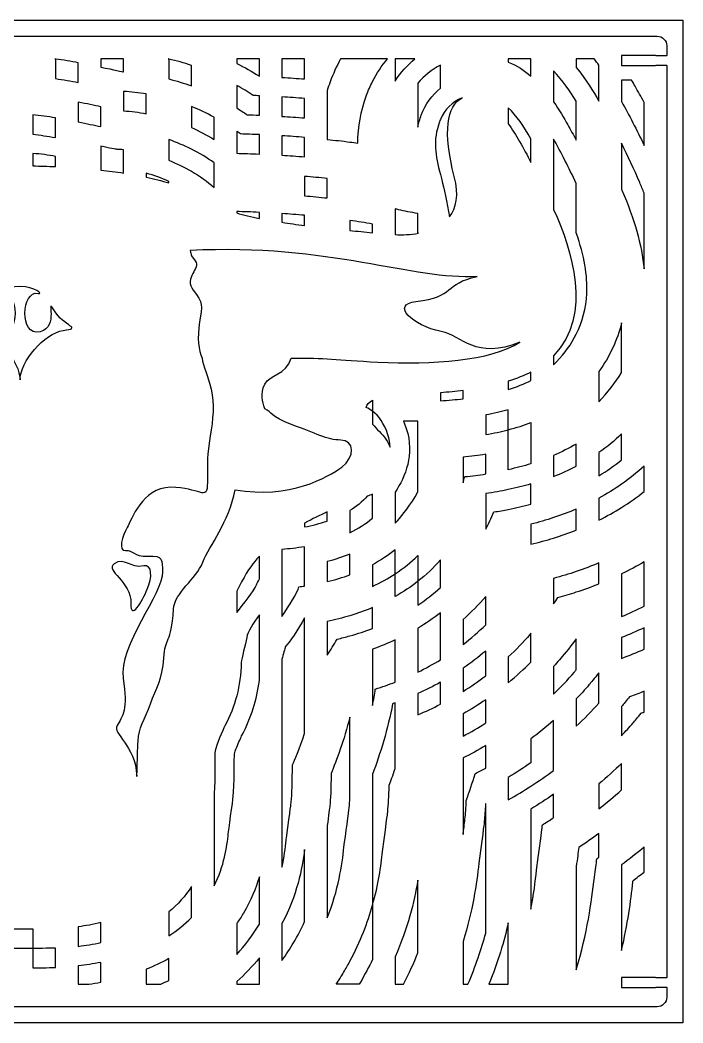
# Model space of a CAD drawing. Extents: x 110 to 520, y 70 to 380.
# Drawn here: x 315 to 520, y 70 to 380 of the extents above; entities that cross this region are included whole.
import ezdxf

# ---------------------------------------------------------------- set-up
doc = ezdxf.new("R2010")
doc.units = 0
doc.header["$MEASUREMENT"] = 0
doc.layers.add('DEFAULT', color=18, linetype='CONTINUOUS')

msp = doc.modelspace()

# ---------------------------------------------------------------- linework, layer by layer
at = {"layer": 'DEFAULT', "color": 18}
msp.add_lwpolyline([(520, 70), (110, 70), (110, 380), (520, 380)], close=True, dxfattribs=at)
at = {"layer": 'DEFAULT', "color": 1}
for points, knots in [([(511.5, 369), (511.73, 369), (512.28, 368.95), (513.25, 368.95), (514.22, 368.95), (515, 368.97), (515, 369), (515, 370), (515, 371), (515, 372), (515, 373.66), (513.66, 375), (512, 375), (380.66, 375), (249.33, 375), (118, 375), (116.34, 375), (115, 373.66), (115, 372), (115, 371), (115, 370), (115, 369), (115, 368.97), (115.78, 368.95), (116.75, 368.95), (117.72, 368.95), (118.27, 369), (118.5, 369), (122, 369), (125.5, 369), (129, 369), (129, 368), (129, 367), (129, 366), (125.5, 366), (122, 366), (118.5, 366), (118.27, 366), (117.72, 366.05), (116.75, 366.05), (115.78, 366.05), (115, 366.03), (115, 366), (115, 272), (115, 178), (115, 84), (115, 83.97), (115.78, 83.95), (116.75, 83.95), (117.72, 83.95), (118.27, 84), (118.5, 84), (122, 84), (125.5, 84), (129, 84), (129, 83), (129, 82), (129, 81), (125.5, 81), (122, 81), (118.5, 81), (118.27, 81), (117.72, 81.05), (116.75, 81.05), (115.78, 81.05), (115, 81.03), (115, 81), (115, 80), (115, 79), (115, 78), (115, 76.34), (116.34, 75), (118, 75), (249.33, 75), (380.66, 75), (512, 75), (513.66, 75), (515, 76.34), (515, 78), (515, 79), (515, 80), (515, 81), (515, 81.03), (514.22, 81.05), (513.25, 81.05), (512.28, 81.05), (511.73, 81), (511.5, 81), (508, 81), (504.5, 81), (501, 81), (501, 82), (501, 83), (501, 84), (504.5, 84), (508, 84), (511.5, 84), (511.73, 84), (512.28, 83.95), (513.25, 83.95), (514.22, 83.95), (515, 83.97), (515, 84), (515, 178), (515, 272), (515, 366), (515, 366.03), (514.22, 366.05), (513.25, 366.05), (512.28, 366.05), (511.73, 366), (511.5, 366), (508, 366), (504.5, 366), (501, 366), (501, 367), (501, 368), (501, 369), (504.5, 369), (508, 369), (511.5, 369)], [29.76, 29.76, 29.76, 29.76, 30.76, 30.76, 30.76, 31.76, 31.76, 31.76, 40.27, 40.27, 40.27, 41.27, 41.27, 41.27, 1158.12, 1158.12, 1158.12, 1159.12, 1159.12, 1159.12, 1167.63, 1167.63, 1167.63, 1168.63, 1168.63, 1168.63, 1169.63, 1169.63, 1169.63, 1199.39, 1199.39, 1199.39, 1207.89, 1207.89, 1207.89, 1237.65, 1237.65, 1237.65, 1238.65, 1238.65, 1238.65, 1239.65, 1239.65, 1239.65, 2039.02, 2039.02, 2039.02, 2040.02, 2040.02, 2040.02, 2041.02, 2041.02, 2041.02, 2070.78, 2070.78, 2070.78, 2079.28, 2079.28, 2079.28, 2109.04, 2109.04, 2109.04, 2110.04, 2110.04, 2110.04, 2111.04, 2111.04, 2111.04, 2119.55, 2119.55, 2119.55, 2120.55, 2120.55, 2120.55, 3237.4, 3237.4, 3237.4, 3238.4, 3238.4, 3238.4, 3246.91, 3246.91, 3246.91, 3247.91, 3247.91, 3247.91, 3248.91, 3248.91, 3248.91, 3278.67, 3278.67, 3278.67, 3287.17, 3287.17, 3287.17, 3316.93, 3316.93, 3316.93, 3317.93, 3317.93, 3317.93, 3318.93, 3318.93, 3318.93, 4118.3, 4118.3, 4118.3, 4119.3, 4119.3, 4119.3, 4120.3, 4120.3, 4120.3, 4150.06, 4150.06, 4150.06, 4158.56, 4158.56, 4158.56, 4188.32, 4188.32, 4188.32, 4188.32]), ([(326, 367.96), (326, 367.97), (326, 367.99), (326, 368), (325.91, 368), (325.83, 368), (325.74, 368), (325.83, 367.99), (325.91, 367.98), (326, 367.96), (328.35, 367.63), (330.73, 367.23), (333, 366.82), (333, 364.79), (333, 362.76), (333, 360.72), (330.73, 361.14), (328.34, 361.55), (326, 361.9), (326, 363.92), (326, 365.94), (326, 367.96)], [36.47, 36.47, 36.47, 36.47, 36.58, 36.58, 36.58, 37.33, 37.33, 37.33, 38.33, 38.33, 38.33, 39.33, 39.33, 39.33, 56.62, 56.62, 56.62, 57.62, 57.62, 57.62, 74.8, 74.8, 74.8, 74.8]), ([(340, 368), (342.34, 368), (344.67, 368), (347, 368), (347, 366.65), (347, 365.31), (347, 363.96), (346.99, 363.96), (346.99, 363.96), (346.98, 363.96), (346.8, 364), (344, 364.66), (340, 365.47), (340, 366.32), (340, 367.16), (340, 368)], [7.16, 7.16, 7.16, 7.16, 27.01, 27.01, 27.01, 38.46, 38.46, 38.46, 39.46, 39.46, 39.46, 40.46, 40.46, 40.46, 47.62, 47.62, 47.62, 47.62]), ([(361, 367.96), (361, 367.97), (361, 367.99), (361, 368), (360.95, 368), (360.89, 368), (360.84, 368), (360.89, 367.99), (360.95, 367.98), (361, 367.96), (363.37, 367.41), (365.7, 366.75), (368, 365.99), (368, 363.87), (368, 361.76), (368, 359.65), (365.71, 360.48), (363.37, 361.2), (361, 361.8), (361, 363.86), (361, 365.91), (361, 367.96)], [37.42, 37.42, 37.42, 37.42, 37.53, 37.53, 37.53, 37.99, 37.99, 37.99, 38.99, 38.99, 38.99, 39.99, 39.99, 39.99, 57.95, 57.95, 57.95, 58.95, 58.95, 58.95, 76.41, 76.41, 76.41, 76.41]), ([(382, 368), (384.34, 368), (386.67, 368), (389, 368), (389, 366.21), (389, 364.41), (389, 362.62), (386.75, 364.06), (384.41, 365.39), (382, 366.61), (382, 367.08), (382, 367.54), (382, 368)], [3.93, 3.93, 3.93, 3.93, 23.77, 23.77, 23.77, 39.03, 39.03, 39.03, 40.03, 40.03, 40.03, 43.96, 43.96, 43.96, 43.96]), ([(396, 368), (398.34, 368), (400.67, 368), (403, 368), (403, 365.93), (403, 363.86), (403, 361.79), (400.7, 361.96), (398.37, 362.12), (396, 362.25), (396, 364.17), (396, 366.08), (396, 368)], [16.29, 16.29, 16.29, 16.29, 36.14, 36.14, 36.14, 53.75, 53.75, 53.75, 54.75, 54.75, 54.75, 71.04, 71.04, 71.04, 71.04]), ([(410, 358.25), (410.27, 359.12), (410.57, 359.99), (410.89, 360.87), (411.8, 363.36), (412.89, 365.75), (414.13, 368), (418.96, 368), (423.8, 368), (428.63, 368), (426.85, 365.88), (425.29, 363.54), (424, 360.99), (423.31, 359.64), (422.7, 358.23), (422.17, 356.77), (420.37, 351.84), (419.48, 347.01), (419.45, 341.97), (418.63, 342.08), (417.82, 342.19), (417, 342.29), (414.66, 342.6), (412.32, 342.86), (410, 343.1), (410, 348.15), (410, 353.2), (410, 358.25)], [42.93, 42.93, 42.93, 42.93, 43.93, 43.93, 43.93, 44.93, 44.93, 44.93, 86.01, 86.01, 86.01, 87.01, 87.01, 87.01, 88.01, 88.01, 88.01, 89.01, 89.01, 89.01, 90.01, 90.01, 90.01, 91.01, 91.01, 91.01, 133.94, 133.94, 133.94, 133.94]), ([(431, 368), (433.04, 368), (435.08, 368), (437.12, 368), (434.78, 366.06), (432.71, 363.75), (431, 361.14), (431, 363.42), (431, 365.71), (431, 368)], [19.46, 19.46, 19.46, 19.46, 36.81, 36.81, 36.81, 37.81, 37.81, 37.81, 57.27, 57.27, 57.27, 57.27]), ([(438, 360.47), (439.98, 362.77), (442.35, 364.66), (445, 366.06), (445, 363.67), (445, 361.29), (445, 358.9), (442.38, 356.81), (440.31, 353.98), (439.08, 350.62), (438.61, 349.33), (438.26, 348.1), (438, 346.91), (438, 351.43), (438, 355.95), (438, 360.47)], [38.45, 38.45, 38.45, 38.45, 39.45, 39.45, 39.45, 59.74, 59.74, 59.74, 60.74, 60.74, 60.74, 61.74, 61.74, 61.74, 100.19, 100.19, 100.19, 100.19]), ([(466, 368), (468.34, 368), (470.67, 368), (473, 368), (473, 366.22), (473, 364.45), (473, 362.67), (470.95, 364.42), (468.63, 365.94), (466, 367.03), (466, 367.36), (466, 367.68), (466, 368)], [2.74, 2.74, 2.74, 2.74, 22.58, 22.58, 22.58, 37.68, 37.68, 37.68, 38.68, 38.68, 38.68, 41.42, 41.42, 41.42, 41.42]), ([(487, 368), (488.85, 368), (490.69, 368), (492.54, 368), (493.05, 367.34), (493.54, 366.69), (494, 366.04), (494, 362.34), (494, 358.64), (494, 354.94), (492.28, 357.91), (490.01, 361.65), (487, 365.35), (487, 366.24), (487, 367.12), (487, 368)], [7.5, 7.5, 7.5, 7.5, 23.19, 23.19, 23.19, 24.19, 24.19, 24.19, 55.66, 55.66, 55.66, 56.66, 56.66, 56.66, 64.16, 64.16, 64.16, 64.16]), ([(480, 364.28), (482.87, 361.24), (485.15, 357.94), (487, 354.95), (487, 350.93), (487, 346.91), (487, 342.88), (486.12, 344.53), (485.25, 346.1), (484.39, 347.58), (483.18, 349.7), (481.74, 352.19), (480, 354.71), (480, 357.9), (480, 361.09), (480, 364.28)], [27.13, 27.13, 27.13, 27.13, 28.13, 28.13, 28.13, 62.35, 62.35, 62.35, 63.35, 63.35, 63.35, 64.35, 64.35, 64.35, 91.48, 91.48, 91.48, 91.48]), ([(382, 359.82), (383.76, 358.83), (385.47, 357.78), (387.14, 356.67), (387.74, 356.64), (388.36, 356.62), (389, 356.59), (389, 354.59), (389, 352.59), (389, 350.59), (387.67, 350.64), (386.39, 350.69), (385.18, 350.73), (384.14, 351.46), (383.08, 352.17), (382, 352.84), (382, 355.17), (382, 357.49), (382, 359.82)], [19.76, 19.76, 19.76, 19.76, 20.76, 20.76, 20.76, 21.76, 21.76, 21.76, 38.78, 38.78, 38.78, 39.78, 39.78, 39.78, 40.78, 40.78, 40.78, 60.54, 60.54, 60.54, 60.54]), ([(504.09, 361.47), (504.48, 360.79), (504.85, 360.15), (505.19, 359.57), (506.11, 357.96), (507.06, 356.27), (508, 354.51), (508, 350.09), (508, 345.67), (508, 341.25), (505.72, 346.01), (503.32, 350.66), (501, 354.8), (501, 357.02), (501, 359.25), (501, 361.47), (502.03, 361.47), (503.06, 361.47), (504.09, 361.47)], [8.74, 8.74, 8.74, 8.74, 9.74, 9.74, 9.74, 10.74, 10.74, 10.74, 48.34, 48.34, 48.34, 49.34, 49.34, 49.34, 68.26, 68.26, 68.26, 77, 77, 77, 77]), ([(354, 351.06), (351.7, 351.49), (349.36, 351.78), (347, 351.94), (347, 353.94), (347, 355.95), (347, 357.95), (349.35, 357.81), (351.69, 357.54), (354, 357.15), (354, 355.12), (354, 353.09), (354, 351.06)], [17.26, 17.26, 17.26, 17.26, 18.26, 18.26, 18.26, 35.3, 35.3, 35.3, 36.3, 36.3, 36.3, 53.56, 53.56, 53.56, 53.56]), ([(340, 353.21), (340, 351.17), (340, 349.13), (340, 347.09), (338, 347.51), (335.58, 348), (333, 348.5), (333, 350.54), (333, 352.57), (333, 354.61), (335.57, 354.12), (337.98, 353.63), (340, 353.21)], [1, 1, 1, 1, 18.33, 18.33, 18.33, 19.33, 19.33, 19.33, 36.65, 36.65, 36.65, 37.65, 37.65, 37.65, 37.65]), ([(396, 356.24), (398.23, 356.11), (400.57, 355.96), (403, 355.77), (403, 353.76), (403, 351.76), (403, 349.75), (400.59, 349.94), (398.25, 350.1), (396, 350.23), (396, 352.24), (396, 354.24), (396, 356.24)], [17.03, 17.03, 17.03, 17.03, 18.03, 18.03, 18.03, 35.09, 35.09, 35.09, 36.09, 36.09, 36.09, 53.12, 53.12, 53.12, 53.12]), ([(451.71, 355.95), (446.94, 353.64), (445.71, 345.32), (449.29, 331.6), (450.78, 325.9), (449.91, 321.9), (447.76, 319.15), (447.01, 323.54), (446.03, 328.21), (445.42, 330.59), (445.28, 331.15), (445.14, 331.69), (445, 332.21), (443.44, 338.32), (442.59, 342.7), (444.72, 348.56), (444.81, 348.8), (444.9, 349.03), (445, 349.26), (446.33, 352.37), (448.75, 354.73), (451.71, 355.95)], [1, 1, 1, 1, 2, 2, 2, 3, 3, 3, 4, 4, 4, 5, 5, 5, 6, 6, 6, 7, 7, 7, 8, 8, 8, 8]), ([(319, 350.71), (321.13, 350.5), (323.53, 350.15), (326, 349.75), (326, 347.72), (326, 345.7), (326, 343.67), (323.52, 344.1), (321.11, 344.45), (319, 344.68), (319, 346.69), (319, 348.7), (319, 350.71)], [17.08, 17.08, 17.08, 17.08, 18.08, 18.08, 18.08, 35.31, 35.31, 35.31, 36.31, 36.31, 36.31, 53.39, 53.39, 53.39, 53.39]), ([(368, 346.75), (368, 348.92), (368, 351.08), (368, 353.25), (370.4, 352.29), (372.74, 351.21), (375, 349.99), (375, 347.68), (375, 345.38), (375, 343.07), (372.76, 344.45), (370.42, 345.68), (368, 346.75)], [1, 1, 1, 1, 19.42, 19.42, 19.42, 20.42, 20.42, 20.42, 40.02, 40.02, 40.02, 41.02, 41.02, 41.02, 41.02]), ([(466, 352.88), (468.54, 350.47), (470.75, 347.13), (473, 343.3), (473, 340.86), (473, 338.42), (473, 335.98), (470.65, 340.55), (468.31, 344.62), (466, 347.92), (466, 349.57), (466, 351.22), (466, 352.88)], [14.05, 14.05, 14.05, 14.05, 15.05, 15.05, 15.05, 35.8, 35.8, 35.8, 36.8, 36.8, 36.8, 50.85, 50.85, 50.85, 50.85]), ([(382, 345.62), (382.39, 345.35), (382.77, 345.07), (383.15, 344.79), (384.99, 344.74), (386.95, 344.67), (389, 344.58), (389, 342.58), (389, 340.58), (389, 338.58), (386.48, 338.68), (384.13, 338.76), (382, 338.81), (382, 341.08), (382, 343.35), (382, 345.62)], [19.3, 19.3, 19.3, 19.3, 20.3, 20.3, 20.3, 21.3, 21.3, 21.3, 38.33, 38.33, 38.33, 39.33, 39.33, 39.33, 58.63, 58.63, 58.63, 58.63]), ([(396, 344.23), (398.27, 344.09), (400.62, 343.93), (403, 343.74), (403, 341.73), (403, 339.72), (403, 337.71), (400.61, 337.91), (398.26, 338.07), (396, 338.21), (396, 340.22), (396, 342.22), (396, 344.23)], [17.05, 17.05, 17.05, 17.05, 18.05, 18.05, 18.05, 35.12, 35.12, 35.12, 36.12, 36.12, 36.12, 53.17, 53.17, 53.17, 53.17]), ([(375, 335.88), (375, 333.33), (375, 330.78), (375, 328.24), (372.86, 330.11), (370.51, 331.79), (368, 333.26), (365.78, 334.56), (363.44, 335.69), (361, 336.64), (361, 338.77), (361, 340.9), (361, 343.04), (363.41, 342.21), (365.75, 341.23), (368, 340.09), (370.45, 338.86), (372.8, 337.45), (375, 335.88)], [1, 1, 1, 1, 22.66, 22.66, 22.66, 23.66, 23.66, 23.66, 24.66, 24.66, 24.66, 42.8, 42.8, 42.8, 43.8, 43.8, 43.8, 44.8, 44.8, 44.8, 44.8]), ([(480, 276.23), (492.21, 289.01), (485.57, 309.08), (480, 321.45), (480, 328.7), (480, 335.94), (480, 343.18), (482.31, 339.07), (484.73, 334.34), (487, 329.52), (487, 324.41), (487, 319.3), (487, 314.19), (489.5, 307.14), (490.54, 301.08), (490.26, 295.44), (490.03, 290.99), (488.94, 286.8), (487, 282.91), (485.48, 279.86), (483.44, 276.99), (480.88, 274.33), (480.59, 274.04), (480.3, 273.75), (480, 273.47), (480, 274.39), (480, 275.31), (480, 276.23)], [7.82, 7.82, 7.82, 7.82, 8.82, 8.82, 8.82, 70.4, 70.4, 70.4, 71.4, 71.4, 71.4, 114.83, 114.83, 114.83, 115.83, 115.83, 115.83, 116.83, 116.83, 116.83, 117.83, 117.83, 117.83, 118.83, 118.83, 118.83, 126.65, 126.65, 126.65, 126.65]), ([(508, 303.07), (507.24, 310.57), (504.98, 318.49), (501.12, 327.42), (501.08, 327.51), (501.04, 327.6), (501, 327.7), (501, 332.44), (501, 337.18), (501, 341.92), (502.97, 337.95), (504.89, 333.83), (506.63, 329.8), (507.11, 328.69), (507.57, 327.59), (508, 326.5), (508, 318.69), (508, 310.88), (508, 303.07)], [66.42, 66.42, 66.42, 66.42, 67.42, 67.42, 67.42, 68.42, 68.42, 68.42, 108.73, 108.73, 108.73, 109.73, 109.73, 109.73, 110.73, 110.73, 110.73, 177.15, 177.15, 177.15, 177.15]), ([(319, 338.77), (321.36, 338.59), (323.71, 338.25), (326, 337.85), (326, 336.79), (326, 335.74), (326, 334.69), (323.58, 334.8), (321.23, 334.87), (319, 334.91), (319, 336.19), (319, 337.48), (319, 338.77)], [10.96, 10.96, 10.96, 10.96, 11.96, 11.96, 11.96, 20.92, 20.92, 20.92, 21.92, 21.92, 21.92, 32.88, 32.88, 32.88, 32.88]), ([(340, 340.99), (342.69, 340.44), (344.59, 340.05), (345.03, 340.03), (345.69, 340), (346.35, 339.96), (347, 339.9), (347, 337.5), (347, 335.11), (347, 332.71), (344.7, 333.06), (342.35, 333.36), (340, 333.62), (340, 336.08), (340, 338.53), (340, 340.99)], [20.88, 20.88, 20.88, 20.88, 21.88, 21.88, 21.88, 22.88, 22.88, 22.88, 43.27, 43.27, 43.27, 44.27, 44.27, 44.27, 65.15, 65.15, 65.15, 65.15]), ([(361, 330.14), (361, 329.98), (361, 329.81), (361, 329.65), (358.8, 330.32), (356.45, 330.92), (354, 331.44), (354, 331.83), (354, 332.23), (354, 332.63), (356.47, 331.98), (358.81, 331.13), (361, 330.14)], [1, 1, 1, 1, 2.37, 2.37, 2.37, 3.37, 3.37, 3.37, 6.74, 6.74, 6.74, 7.74, 7.74, 7.74, 7.74]), ([(410, 331.03), (410, 329.02), (410, 327.01), (410, 325), (407.64, 325.26), (405.3, 325.48), (403, 325.67), (403, 327.68), (403, 329.68), (403, 331.69), (405.3, 331.5), (407.64, 331.28), (410, 331.03)], [1, 1, 1, 1, 18.08, 18.08, 18.08, 19.08, 19.08, 19.08, 36.13, 36.13, 36.13, 37.13, 37.13, 37.13, 37.13]), ([(382, 320.81), (384.09, 320.75), (386.45, 320.67), (389, 320.56), (389, 319.94), (389, 319.32), (389, 318.71), (386.48, 319.21), (384.14, 319.76), (382, 320.38), (382, 320.52), (382, 320.66), (382, 320.81)], [1.22, 1.22, 1.22, 1.22, 2.22, 2.22, 2.22, 7.46, 7.46, 7.46, 8.46, 8.46, 8.46, 9.68, 9.68, 9.68, 9.68]), ([(396, 320.17), (398.26, 320.03), (400.61, 319.85), (403, 319.65), (403, 318.6), (403, 317.55), (403, 316.49), (400.57, 316.81), (398.23, 317.13), (396, 317.48), (396, 318.37), (396, 319.27), (396, 320.17)], [7.65, 7.65, 7.65, 7.65, 8.65, 8.65, 8.65, 17.59, 17.59, 17.59, 18.59, 18.59, 18.59, 26.24, 26.24, 26.24, 26.24]), ([(431, 321.62), (431.36, 321.54), (431.71, 321.46), (432.06, 321.37), (433.85, 320.95), (435.9, 320.56), (438, 320.22), (438, 318.2), (438, 316.18), (438, 314.15), (438.08, 314.14), (438.15, 314.13), (438.23, 314.12), (435.78, 313.67), (433.27, 313.56), (431, 313.67), (431, 316.32), (431, 318.97), (431, 321.62)], [22.54, 22.54, 22.54, 22.54, 23.54, 23.54, 23.54, 24.54, 24.54, 24.54, 41.75, 41.75, 41.75, 42.75, 42.75, 42.75, 43.75, 43.75, 43.75, 66.29, 66.29, 66.29, 66.29]), ([(424, 316.94), (424, 316.05), (424, 315.16), (424, 314.28), (421.62, 314.5), (419.28, 314.72), (417, 314.95), (417, 315.99), (417, 317.03), (417, 318.08), (419.37, 317.74), (421.71, 317.36), (424, 316.94)], [1, 1, 1, 1, 8.55, 8.55, 8.55, 9.55, 9.55, 9.55, 18.42, 18.42, 18.42, 19.42, 19.42, 19.42, 19.42]), ([(381.56, 234.82), (379.51, 224.63), (373.65, 217.74), (371.53, 212.39), (369.41, 207.03), (362.77, 203.09), (362.45, 197.86), (361.79, 186.94), (359.82, 189.35), (359.45, 182.76), (359.08, 176.16), (357.09, 173.54), (355.34, 168.69), (353.6, 163.83), (351.61, 161.09), (351.48, 157.23), (351.38, 154.09), (351.28, 152.34), (351.11, 146.19), (350.72, 156.2), (343.39, 159.23), (345.01, 161.96), (346.63, 164.7), (348.49, 166.95), (346.88, 176.53), (345.26, 186.12), (359.31, 203.12), (359.08, 209.4), (358.95, 212.92), (359.32, 214.67), (354.59, 214.29), (349.86, 213.92), (350.12, 216.41), (347.62, 216.03), (345.13, 215.66), (346.75, 220.77), (348.12, 223.13), (349.49, 225.5), (352.63, 235.39), (361.56, 235.57), (370.49, 235.75), (372.96, 230.8), (372.94, 237.05), (372.92, 243.79), (372.77, 245.2), (373.8, 251.36), (374.68, 256.59), (375.16, 261.3), (374.1, 265.93), (373.18, 269.98), (371.47, 273.15), (371.32, 275.48), (370.24, 277.99), (369.7, 281.54), (370.53, 286.68), (371.36, 291.83), (371.67, 292.58), (368.57, 296.48), (365.47, 300.38), (371.03, 303.29), (369.2, 305.53), (367.38, 307.76), (368.21, 307.33), (367.56, 308.76), (410.77, 310.99), (436.73, 299.43), (456.4, 300.75), (446.11, 298.58), (449.6, 294.35), (437.44, 292.99), (429.47, 292.1), (436.38, 285.5), (445.25, 283.71), (451.6, 282.43), (455.99, 274.8), (469.56, 280.46), (460.61, 274.6), (442.35, 273.43), (425.67, 274.27), (412.49, 274.94), (409.57, 275.64), (398.86, 275.45), (397.18, 270.16), (392.18, 270.53), (390.68, 267.42), (389.19, 264.31), (390.05, 262.26), (390.68, 259.82), (392.97, 258.91), (392.21, 257.39), (399.2, 254.88), (406.2, 252.37), (410.01, 250.17), (414.19, 250.17), (418.37, 250.17), (418.75, 244.92), (414.49, 241.8), (410.23, 238.68), (398.22, 231.78), (381.56, 234.82)], [1, 1, 1, 1, 2, 2, 2, 3, 3, 3, 4, 4, 4, 5, 5, 5, 6, 6, 6, 7, 7, 7, 8, 8, 8, 9, 9, 9, 10, 10, 10, 11, 11, 11, 12, 12, 12, 13, 13, 13, 14, 14, 14, 15, 15, 15, 16, 16, 16, 17, 17, 17, 18, 18, 18, 19, 19, 19, 20, 20, 20, 21, 21, 21, 22, 22, 22, 23, 23, 23, 24, 24, 24, 25, 25, 25, 26.014142, 26.014142, 26.014142, 27.014142, 27.014142, 27.014142, 28.014142, 28.014142, 28.014142, 29.014142, 29.014142, 29.014142, 30.014142, 30.014142, 30.014142, 31.014142, 31.014142, 31.014142, 32.014142, 32.014142, 32.014142, 33.014142, 33.014142, 33.014142, 34.014142, 34.014142, 34.014142, 34.014142]), ([(328.31, 284.04), (322.56, 283.17), (315, 274.45), (315, 268.74), (315, 274.45), (307.44, 283.17), (301.69, 284.04), (295.51, 284.96), (301.26, 284.95), (304.59, 290.43), (307.18, 294.69), (302.83, 285.14), (308.79, 283.67), (315.35, 282.05), (314.52, 296.65), (309.42, 295.49), (307.63, 295.08), (310.38, 297.61), (315, 297.61), (319.62, 297.61), (322.37, 295.08), (320.58, 295.49), (315.48, 296.65), (314.65, 282.05), (321.21, 283.67), (327.17, 285.14), (322.82, 294.69), (325.41, 290.43), (328.74, 284.95), (334.49, 284.96), (328.31, 284.04)], [1, 1, 1, 1, 2, 2, 2, 3, 3, 3, 4, 4, 4, 5, 5, 5, 6, 6, 6, 7, 7, 7, 8, 8, 8, 9, 9, 9, 10, 10, 10, 11, 11, 11, 11]), ([(494, 262.02), (494, 265.13), (494, 268.25), (494, 271.37), (497.34, 275.99), (499.68, 280.99), (501, 286.36), (501, 281.25), (501, 276.15), (501, 271.04), (499.05, 267.87), (496.72, 264.86), (494, 262.02)], [1, 1, 1, 1, 27.51, 27.51, 27.51, 28.51, 28.51, 28.51, 71.96, 71.96, 71.96, 72.96, 72.96, 72.96, 72.96]), ([(466, 265.79), (466, 266.64), (466, 267.5), (466, 268.36), (468.6, 269.17), (470.93, 270.11), (473, 271.18), (473, 270.32), (473, 269.47), (473, 268.62), (470.9, 267.54), (468.57, 266.6), (466, 265.79)], [1, 1, 1, 1, 8.29, 8.29, 8.29, 9.29, 9.29, 9.29, 16.55, 16.55, 16.55, 17.55, 17.55, 17.55, 17.55]), ([(445, 264.8), (447.44, 264.96), (449.78, 265.18), (452, 265.45), (452, 264.61), (452, 263.77), (452, 262.93), (449.78, 262.67), (447.44, 262.46), (445, 262.32), (445, 263.14), (445, 263.97), (445, 264.8)], [7.03, 7.03, 7.03, 7.03, 8.03, 8.03, 8.03, 15.18, 15.18, 15.18, 16.18, 16.18, 16.18, 23.21, 23.21, 23.21, 23.21]), ([(424, 262.47), (422.94, 261.89), (422.24, 261.15), (422, 260.25), (422.71, 259.92), (423.37, 259.53), (424, 259.07), (425.96, 257.63), (427.56, 255.45), (428.74, 251.83), (429.17, 250.51), (429.39, 249.23), (429.43, 247.98), (428.75, 249.69), (427.67, 251.32), (426.16, 252.77), (425.31, 253.58), (424.59, 254.35), (424, 255.07), (424, 256.4), (424, 257.74), (424, 259.07), (424, 260.2), (424, 261.34), (424, 262.47)], [20.99, 20.99, 20.99, 20.99, 21.99, 21.99, 21.99, 22.99, 22.99, 22.99, 23.99, 23.99, 23.99, 24.99, 24.99, 24.99, 25.99, 25.99, 25.99, 26.99, 26.99, 26.99, 38.33, 38.33, 38.33, 47.98, 47.98, 47.98, 47.98]), ([(459, 251.86), (459, 253.88), (459, 255.91), (459, 257.94), (461.47, 258.39), (463.81, 258.93), (466, 259.55), (466, 257.49), (466, 255.43), (466, 253.36), (466, 249.25), (466, 245.13), (466, 241.01), (468.43, 241.56), (470.77, 242.17), (473, 242.87), (473, 247.1), (473, 251.33), (473, 255.56), (470.81, 254.73), (468.48, 254), (466, 253.36), (463.78, 252.78), (461.45, 252.28), (459, 251.86)], [37.97, 37.97, 37.97, 37.97, 55.21, 55.21, 55.21, 56.21, 56.21, 56.21, 73.76, 73.76, 73.76, 108.76, 108.76, 108.76, 109.76, 109.76, 109.76, 145.73, 145.73, 145.73, 146.73, 146.73, 146.73, 147.73, 147.73, 147.73, 147.73]), ([(434.44, 253.7), (434.17, 254.54), (433.87, 255.33), (433.55, 256.07), (434.28, 256.05), (434.79, 256.03), (435.09, 256.03), (436.07, 256.03), (437.05, 256.04), (438, 256.06), (438, 248.75), (438, 241.45), (438, 234.15), (435.86, 230.09), (433.24, 227.04), (431.7, 225.24), (431.47, 224.97), (431.24, 224.71), (431, 224.45), (431, 227.67), (431, 230.89), (431, 234.11), (434.15, 238.83), (437.08, 245.66), (434.44, 253.7)], [1, 1, 1, 1, 2, 2, 2, 3, 3, 3, 4, 4, 4, 66.1, 66.1, 66.1, 67.1, 67.1, 67.1, 68.1, 68.1, 68.1, 95.48, 95.48, 95.48, 96.48, 96.48, 96.48, 96.48]), ([(501, 252.05), (501, 249.38), (501, 246.71), (501, 244.04), (498.8, 242.27), (496.47, 240.63), (494, 239.13), (494, 241.52), (494, 243.91), (494, 246.3), (496.51, 248.05), (498.85, 249.96), (501, 252.05)], [1, 1, 1, 1, 23.68, 23.68, 23.68, 24.68, 24.68, 24.68, 45.01, 45.01, 45.01, 46.01, 46.01, 46.01, 46.01]), ([(480, 245.43), (482.48, 246.49), (484.81, 247.66), (487, 248.95), (487, 246.66), (487, 244.38), (487, 242.09), (484.78, 240.94), (482.45, 239.9), (480, 238.95), (480, 241.11), (480, 243.27), (480, 245.43)], [18.38, 18.38, 18.38, 18.38, 19.38, 19.38, 19.38, 38.81, 38.81, 38.81, 39.81, 39.81, 39.81, 58.19, 58.19, 58.19, 58.19]), ([(459, 245.77), (459, 243.75), (459, 241.72), (459, 239.69), (456.9, 239.37), (454.74, 239.09), (452.5, 238.86), (452.35, 238.21), (452.18, 237.56), (452, 236.93), (452, 239.57), (452, 242.21), (452, 244.84), (454.42, 245.1), (456.75, 245.4), (459, 245.77)], [1, 1, 1, 1, 18.23, 18.23, 18.23, 19.23, 19.23, 19.23, 20.23, 20.23, 20.23, 42.65, 42.65, 42.65, 43.65, 43.65, 43.65, 43.65]), ([(508, 234.27), (505.78, 232.5), (503.45, 230.85), (501, 229.32), (498.77, 227.92), (496.43, 226.62), (494, 225.42), (494, 227.68), (494, 229.94), (494, 232.2), (496.45, 233.52), (498.78, 234.97), (501, 236.53), (503.47, 238.26), (505.8, 240.13), (508, 242.15), (508, 239.52), (508, 236.89), (508, 234.27)], [22.34, 22.34, 22.34, 22.34, 23.34, 23.34, 23.34, 24.34, 24.34, 24.34, 43.55, 43.55, 43.55, 44.55, 44.55, 44.55, 45.55, 45.55, 45.55, 67.89, 67.89, 67.89, 67.89]), ([(459, 233.63), (461.41, 233.98), (463.75, 234.4), (466, 234.87), (468.42, 235.38), (470.75, 235.96), (473, 236.6), (473, 234.53), (473, 232.45), (473, 230.37), (470.74, 229.76), (468.41, 229.22), (466, 228.75), (464.55, 228.46), (463.06, 228.19), (461.55, 227.95), (460.76, 226.04), (459.9, 224.25), (459, 222.59), (459, 226.27), (459, 229.95), (459, 233.63)], [31.3, 31.3, 31.3, 31.3, 32.3, 32.3, 32.3, 33.3, 33.3, 33.3, 50.97, 50.97, 50.97, 51.97, 51.97, 51.97, 52.97, 52.97, 52.97, 53.97, 53.97, 53.97, 85.27, 85.27, 85.27, 85.27]), ([(417, 221.52), (417, 223.8), (417, 226.08), (417, 228.37), (419.01, 229.59), (420.84, 231.07), (422.39, 232.82), (422.95, 232.98), (423.49, 233.18), (424, 233.42), (424, 230.95), (424, 228.49), (424, 226.03), (421.87, 224.23), (419.5, 222.74), (417, 221.52)], [1, 1, 1, 1, 20.41, 20.41, 20.41, 21.41, 21.41, 21.41, 22.41, 22.41, 22.41, 43.34, 43.34, 43.34, 44.34, 44.34, 44.34, 44.34]), ([(403, 224.46), (405.39, 225.78), (407.76, 226.98), (410, 228.02), (410, 227.06), (410, 226.1), (410, 225.14), (407.68, 224.35), (405.31, 223.76), (403, 223.33), (403, 223.7), (403, 224.08), (403, 224.46)], [3.21, 3.21, 3.21, 3.21, 4.21, 4.21, 4.21, 12.36, 12.36, 12.36, 13.36, 13.36, 13.36, 16.57, 16.57, 16.57, 16.57]), ([(487, 228.82), (487, 226.66), (487, 224.49), (487, 222.33), (484.74, 221.45), (482.41, 220.63), (480, 219.89), (477.74, 219.2), (475.4, 218.56), (473, 217.99), (473, 220.05), (473, 222.11), (473, 224.17), (475.41, 224.78), (477.74, 225.45), (480, 226.2), (482.42, 226.99), (484.75, 227.86), (487, 228.82)], [1, 1, 1, 1, 19.41, 19.41, 19.41, 20.41, 20.41, 20.41, 21.41, 21.41, 21.41, 38.93, 38.93, 38.93, 39.93, 39.93, 39.93, 40.93, 40.93, 40.93, 40.93]), ([(403, 205.06), (402.42, 204.97), (401.84, 204.89), (401.25, 204.82), (400.69, 202.83), (398.3, 199.12), (396, 195.67), (396, 202.57), (396, 209.46), (396, 216.36), (398.2, 216.52), (400.57, 216.79), (403, 217.21), (403, 213.16), (403, 209.11), (403, 205.06)], [34.45, 34.45, 34.45, 34.45, 35.45, 35.45, 35.45, 36.45, 36.45, 36.45, 95.08, 95.08, 95.08, 96.08, 96.08, 96.08, 130.53, 130.53, 130.53, 130.53]), ([(344.13, 211.93), (347.2, 214.19), (349.05, 210.34), (353.26, 211.26), (355.92, 211.84), (355.92, 207.78), (354.34, 204.04), (352.77, 200.33), (349.13, 194.07), (349.28, 199.64), (349.46, 206.66), (341.06, 209.68), (344.13, 211.93)], [1, 1, 1, 1, 2, 2, 2, 3, 3, 3, 4, 4, 4, 5, 5, 5, 5]), ([(389, 207.26), (388.57, 206.41), (388.24, 205.74), (388.12, 205.44), (387.27, 203.27), (384.12, 199.58), (382, 196.84), (382, 199.03), (382, 201.23), (382, 203.42), (384.07, 207.61), (386, 210.82), (387.57, 212.67), (388.02, 213.21), (388.5, 213.73), (389, 214.25), (389, 211.92), (389, 209.59), (389, 207.26)], [19.81, 19.81, 19.81, 19.81, 20.81, 20.81, 20.81, 21.81, 21.81, 21.81, 40.45, 40.45, 40.45, 41.45, 41.45, 41.45, 42.45, 42.45, 42.45, 62.26, 62.26, 62.26, 62.26]), ([(410, 206.41), (410, 208.47), (410, 210.53), (410, 212.59), (412.36, 213.21), (414.71, 213.98), (417, 214.94), (417, 212.8), (417, 210.66), (417, 208.52), (414.78, 207.7), (412.44, 207), (410, 206.41)], [1, 1, 1, 1, 18.52, 18.52, 18.52, 19.52, 19.52, 19.52, 37.72, 37.72, 37.72, 38.72, 38.72, 38.72, 38.72]), ([(445, 204.57), (442.84, 202.6), (440.5, 200.78), (438, 199.11), (438, 201.58), (438, 204.04), (438, 206.51), (438, 209.16), (438, 211.8), (438, 214.45), (435.89, 212.4), (433.55, 210.53), (431, 208.85), (428.82, 207.41), (426.48, 206.11), (424, 204.95), (424, 207.18), (424, 209.41), (424, 211.65), (426.54, 213.01), (428.88, 214.55), (431, 216.26), (431, 213.79), (431, 211.32), (431, 208.85), (431, 206.51), (431, 204.17), (431, 201.82), (433.49, 203.24), (435.83, 204.8), (438, 206.51), (440.57, 208.51), (442.91, 210.72), (445, 213.11), (445, 210.26), (445, 207.42), (445, 204.57)], [24.21, 24.21, 24.21, 24.21, 25.21, 25.21, 25.21, 46.18, 46.18, 46.18, 68.69, 68.69, 68.69, 69.69, 69.69, 69.69, 70.69, 70.69, 70.69, 89.68, 89.68, 89.68, 90.68, 90.68, 90.68, 111.68, 111.68, 111.68, 131.6, 131.6, 131.6, 132.6, 132.6, 132.6, 133.6, 133.6, 133.6, 157.81, 157.81, 157.81, 157.81]), ([(487, 203.22), (485.16, 202.63), (483.28, 202.06), (481.35, 201.54), (480.9, 200.85), (480.45, 200.17), (480, 199.53), (480, 202.15), (480, 204.77), (480, 207.39), (482.4, 208.05), (484.73, 208.76), (487, 209.54), (489.41, 210.36), (491.74, 211.25), (494, 212.21), (494, 210.05), (494, 207.89), (494, 205.73), (491.73, 204.83), (489.4, 203.99), (487, 203.22)], [1, 1, 1, 1, 2, 2, 2, 3, 3, 3, 25.3, 25.3, 25.3, 26.3, 26.3, 26.3, 27.3, 27.3, 27.3, 45.68, 45.68, 45.68, 46.68, 46.68, 46.68, 46.68]), ([(508, 198.84), (505.73, 197.7), (503.4, 196.62), (501, 195.61), (501, 200), (501, 204.39), (501, 208.78), (503.41, 209.93), (505.74, 211.17), (508, 212.49), (508, 207.94), (508, 203.39), (508, 198.84)], [38.7, 38.7, 38.7, 38.7, 39.7, 39.7, 39.7, 77.04, 77.04, 77.04, 78.04, 78.04, 78.04, 116.74, 116.74, 116.74, 116.74]), ([(459, 193.04), (456.81, 190.91), (454.47, 188.9), (452, 187.02), (452, 189.59), (452, 192.17), (452, 194.74), (454.52, 196.93), (456.86, 199.28), (459, 201.78), (459, 198.86), (459, 195.95), (459, 193.04)], [24.78, 24.78, 24.78, 24.78, 25.78, 25.78, 25.78, 47.68, 47.68, 47.68, 48.68, 48.68, 48.68, 73.46, 73.46, 73.46, 73.46]), ([(389, 175.84), (388.25, 169.85), (386.49, 164.31), (383.68, 159.04), (383.33, 158.39), (382.59, 156.68), (382, 155.21), (381.68, 154.39), (381.41, 153.63), (381.28, 153.19), (381.26, 152.59), (381.23, 142.95), (380.94, 140.07), (380.81, 138.77), (379.43, 128.87), (379.39, 128.5), (379.01, 124.45), (378.13, 118.57), (375, 112.36), (375, 121.9), (375, 131.43), (375, 140.97), (375.4, 145.36), (375.15, 153.04), (375.34, 154.11), (375.64, 155.79), (377.71, 160.6), (378.38, 161.87), (379.97, 164.83), (381.17, 167.9), (382, 171.13), (382.85, 174.39), (383.31, 177.79), (383.41, 181.39), (383.45, 182.63), (384.76, 186.97), (385.11, 189.11), (385.4, 190.9), (387.14, 193.56), (389, 196.17), (389, 189.39), (389, 182.62), (389, 175.84)], [57.61, 57.61, 57.61, 57.61, 58.61, 58.61, 58.61, 59.61, 59.61, 59.61, 60.61, 60.61, 60.61, 61.61, 61.61, 61.61, 62.61, 62.61, 62.61, 63.61, 63.61, 63.61, 144.71, 144.71, 144.71, 145.71, 145.71, 145.71, 146.71, 146.71, 146.71, 147.71, 147.71, 147.71, 148.71, 148.71, 148.71, 149.71, 149.71, 149.71, 150.71, 150.71, 150.71, 208.32, 208.32, 208.32, 208.32]), ([(424, 191.94), (421.74, 191.08), (419.41, 190.31), (417, 189.64), (415.71, 189.28), (414.39, 188.94), (413.05, 188.64), (412.11, 187.03), (411.05, 185.31), (410, 183.71), (410, 187.17), (410, 190.64), (410, 194.11), (412.41, 194.61), (414.74, 195.2), (417, 195.89), (419.43, 196.62), (421.76, 197.45), (424, 198.39), (424, 196.24), (424, 194.09), (424, 191.94)], [18.29, 18.29, 18.29, 18.29, 19.29, 19.29, 19.29, 20.29, 20.29, 20.29, 21.29, 21.29, 21.29, 50.79, 50.79, 50.79, 51.79, 51.79, 51.79, 52.79, 52.79, 52.79, 71.08, 71.08, 71.08, 71.08]), ([(445, 182.25), (442.75, 180.88), (440.42, 179.6), (438, 178.42), (438, 182.96), (438, 187.49), (438, 192.03), (440.46, 193.48), (442.8, 195.06), (445, 196.76), (445, 191.92), (445, 187.09), (445, 182.25)], [41.13, 41.13, 41.13, 41.13, 42.13, 42.13, 42.13, 80.69, 80.69, 80.69, 81.69, 81.69, 81.69, 122.82, 122.82, 122.82, 122.82]), ([(403, 159.48), (401.44, 154.8), (399.91, 151.03), (399.24, 149.81), (399.19, 144.59), (399.09, 140.62), (398.86, 138.27), (398.81, 137.77), (398.66, 136.6), (397.38, 127.22), (397.35, 126.96), (397.31, 126.71), (397.28, 126.46), (397.05, 124.1), (396.69, 121.29), (396, 118.15), (396, 139.58), (396, 161.01), (396, 182.44), (396.41, 183.92), (396.88, 185.68), (397, 186.26), (398.28, 187.48), (400.97, 191.78), (403, 195.23), (403, 183.31), (403, 171.4), (403, 159.48)], [101.34, 101.34, 101.34, 101.34, 102.34, 102.34, 102.34, 103.34, 103.34, 103.34, 104.34, 104.34, 104.34, 106.50947, 106.50947, 106.50947, 107.50947, 107.50947, 107.50947, 289.74947, 289.74947, 289.74947, 290.74947, 290.74947, 290.74947, 291.74947, 291.74947, 291.74947, 393.08947, 393.08947, 393.08947, 393.08947]), ([(473, 190.45), (473, 187.49), (473, 184.53), (473, 181.57), (470.8, 179.34), (468.46, 177.2), (466, 175.18), (466, 177.83), (466, 180.48), (466, 183.14), (468.38, 185.34), (470.61, 187.66), (472.69, 190.09), (472.79, 190.2), (472.89, 190.32), (473, 190.45)], [1, 1, 1, 1, 26.16, 26.16, 26.16, 27.16, 27.16, 27.16, 49.72, 49.72, 49.72, 50.72, 50.72, 50.72, 51.72, 51.72, 51.72, 51.72]), ([(508, 185.55), (505.72, 184.54), (503.39, 183.59), (501, 182.69), (501, 184.84), (501, 186.98), (501, 189.13), (503.39, 190.07), (505.72, 191.09), (508, 192.16), (508, 189.96), (508, 187.76), (508, 185.55)], [18.72, 18.72, 18.72, 18.72, 19.72, 19.72, 19.72, 37.98, 37.98, 37.98, 38.98, 38.98, 38.98, 57.7, 57.7, 57.7, 57.7]), ([(431, 188.38), (431, 184.04), (431, 179.7), (431, 175.36), (429, 174.58), (426.95, 173.86), (424.87, 173.2), (424.64, 171.54), (424.35, 169.84), (424, 168.13), (424, 173.94), (424, 179.75), (424, 185.55), (426.41, 186.4), (428.75, 187.34), (431, 188.38)], [1, 1, 1, 1, 37.9, 37.9, 37.9, 38.9, 38.9, 38.9, 39.9, 39.9, 39.9, 89.28, 89.28, 89.28, 90.28, 90.28, 90.28, 90.28]), ([(480, 171.62), (480, 174.49), (480, 177.36), (480, 180.23), (480.61, 180.91), (481.21, 181.59), (481.8, 182.28), (482.7, 183.32), (484.65, 185.59), (487, 188.73), (487, 185.53), (487, 182.33), (487, 179.13), (486.75, 178.83), (486.53, 178.57), (486.36, 178.37), (484.36, 176.04), (482.24, 173.79), (480, 171.62)], [1, 1, 1, 1, 25.41, 25.41, 25.41, 26.41, 26.41, 26.41, 27.41, 27.41, 27.41, 54.63, 54.63, 54.63, 55.63, 55.63, 55.63, 56.63, 56.63, 56.63, 56.63]), ([(459, 177.29), (456.76, 175.59), (454.42, 173.99), (452, 172.48), (452, 174.87), (452, 177.25), (452, 179.63), (454.45, 181.3), (456.78, 183.07), (459, 184.95), (459, 182.4), (459, 179.84), (459, 177.29)], [21.74, 21.74, 21.74, 21.74, 22.74, 22.74, 22.74, 43.01, 43.01, 43.01, 44.01, 44.01, 44.01, 65.75, 65.75, 65.75, 65.75]), ([(494, 178.18), (494, 175.09), (494, 171.99), (494, 168.89), (491.8, 166.42), (489.46, 164.03), (487, 161.73), (487, 164.54), (487, 167.35), (487, 170.16), (488.36, 171.57), (489.66, 173), (490.91, 174.47), (491.53, 175.18), (492.62, 176.46), (494, 178.18)], [1, 1, 1, 1, 27.35, 27.35, 27.35, 28.35, 28.35, 28.35, 52.24, 52.24, 52.24, 53.24, 53.24, 53.24, 54.24, 54.24, 54.24, 54.24]), ([(445, 168.52), (442.73, 167.35), (440.39, 166.26), (438, 165.25), (438, 167.43), (438, 169.62), (438, 171.8), (440.41, 172.88), (442.74, 174.06), (445, 175.32), (445, 173.05), (445, 170.78), (445, 168.52)], [19.27, 19.27, 19.27, 19.27, 20.27, 20.27, 20.27, 38.83, 38.83, 38.83, 39.83, 39.83, 39.83, 59.1, 59.1, 59.1, 59.1]), ([(508, 166.09), (507.7, 165.97), (507.4, 165.86), (507.1, 165.75), (506, 164.41), (505.14, 163.41), (504.58, 162.75), (503.42, 161.4), (502.23, 160.07), (501, 158.77), (501, 161.78), (501, 164.79), (501, 167.81), (501.67, 168.59), (502.5, 169.6), (503.48, 170.81), (505, 171.36), (506.51, 171.94), (508, 172.53), (508, 170.39), (508, 168.24), (508, 166.09)], [18.25, 18.25, 18.25, 18.25, 19.25, 19.25, 19.25, 20.25, 20.25, 20.25, 21.25, 21.25, 21.25, 46.87, 46.87, 46.87, 47.87, 47.87, 47.87, 48.87, 48.87, 48.87, 67.12, 67.12, 67.12, 67.12]), ([(428.71, 135.29), (428.68, 134.97), (428.61, 134.31), (427.07, 122.95), (426.62, 118.48), (425.82, 112.83), (424, 106.4), (422.49, 101.08), (420.29, 95.23), (417, 89.07), (416.4, 87.93), (415.75, 86.79), (415.07, 85.64), (414.34, 84.4), (413.59, 83.19), (412.8, 82), (415.16, 82), (417.53, 82), (419.89, 82), (420, 82.19), (420.12, 82.39), (420.24, 82.59), (421.64, 84.96), (422.89, 87.3), (424, 89.59), (424, 95.19), (424, 100.8), (424, 106.4), (424, 119.88), (424, 133.37), (424, 146.85), (426.34, 153.11), (428.83, 161.15), (430.21, 168.66), (430.48, 168.76), (430.74, 168.85), (431, 168.95), (431, 162.16), (431, 155.38), (431, 148.6), (430.29, 146.54), (429.65, 144.79), (429.14, 143.49), (429.06, 139.92), (428.92, 137.43), (428.71, 135.29)], [1, 1, 1, 1, 2, 2, 2, 3, 3, 3, 4, 4, 4, 5, 5, 5, 6, 6, 6, 26.09, 26.09, 26.09, 27.09, 27.09, 27.09, 28.09, 28.09, 28.09, 75.73, 75.73, 75.73, 190.4, 190.4, 190.4, 191.4, 191.4, 191.4, 192.4, 192.4, 192.4, 250.09, 250.09, 250.09, 251.09, 251.09, 251.09, 252.09, 252.09, 252.09, 252.09]), ([(459, 162.73), (456.74, 161.29), (454.4, 159.92), (452, 158.65), (452, 160.93), (452, 163.22), (452, 165.51), (454.41, 166.89), (456.75, 168.35), (459, 169.91), (459, 167.51), (459, 165.12), (459, 162.73)], [20.36, 20.36, 20.36, 20.36, 21.36, 21.36, 21.36, 40.8, 40.8, 40.8, 41.8, 41.8, 41.8, 62.16, 62.16, 62.16, 62.16]), ([(410, 131.05), (410.38, 133.89), (410.76, 136.74), (410.8, 137.08), (411.01, 139.23), (411.14, 142.19), (411.21, 147.13), (412.81, 150.94), (415.23, 157.59), (417, 164.51), (417, 156.24), (417, 147.97), (417, 139.7), (416.94, 138.46), (416.86, 137.41), (416.77, 136.48), (416.7, 135.77), (415.63, 127.85), (415.16, 124.36), (414.6, 118.78), (413.44, 111.14), (410, 102.46), (410, 111.99), (410, 121.52), (410, 131.05)], [81.04, 81.04, 81.04, 81.04, 82.04, 82.04, 82.04, 83.04, 83.04, 83.04, 84.04, 84.04, 84.04, 154.37, 154.37, 154.37, 155.37, 155.37, 155.37, 156.37, 156.37, 156.37, 157.37, 157.37, 157.37, 238.41, 238.41, 238.41, 238.41]), ([(480, 148.08), (477.73, 146.39), (475.39, 144.76), (473, 143.21), (470.72, 141.73), (468.38, 140.31), (466, 138.96), (466, 141.28), (466, 143.59), (466, 145.91), (468.39, 147.34), (470.73, 148.85), (473, 150.43), (473, 152.89), (473, 155.35), (473, 157.82), (475.42, 159.62), (477.76, 161.51), (480, 163.47), (480, 158.34), (480, 153.21), (480, 148.08)], [43.63, 43.63, 43.63, 43.63, 44.63, 44.63, 44.63, 45.63, 45.63, 45.63, 65.31, 65.31, 65.31, 66.31, 66.31, 66.31, 87.24, 87.24, 87.24, 88.24, 88.24, 88.24, 131.87, 131.87, 131.87, 131.87]), ([(459, 148.8), (457.92, 148.2), (456.83, 147.62), (455.72, 147.05), (454.89, 144.3), (453.98, 141.54), (453, 138.8), (452.9, 136.58), (452.77, 134.7), (452.59, 132.94), (452.54, 132.44), (452.5, 132), (452, 128.25), (452, 136.13), (452, 144.01), (452, 151.9), (454.39, 153.09), (456.72, 154.36), (459, 155.71), (459, 153.4), (459, 151.1), (459, 148.8)], [19.58, 19.58, 19.58, 19.58, 20.58, 20.58, 20.58, 21.58, 21.58, 21.58, 22.58, 22.58, 22.58, 23.58, 23.58, 23.58, 90.6, 90.6, 90.6, 91.6, 91.6, 91.6, 111.18, 111.18, 111.18, 111.18]), ([(494, 136.15), (494, 138.73), (494, 141.31), (494, 143.89), (496.42, 145.93), (498.76, 148.05), (501, 150.22), (501, 147.49), (501, 144.76), (501, 142.03), (498.74, 140.01), (496.41, 138.05), (494, 136.15)], [1, 1, 1, 1, 22.93, 22.93, 22.93, 23.93, 23.93, 23.93, 47.16, 47.16, 47.16, 48.16, 48.16, 48.16, 48.16]), ([(480, 133.45), (478.86, 132.7), (477.7, 131.97), (476.54, 131.25), (476.52, 131.03), (476.5, 130.81), (476.48, 130.59), (476.36, 129.45), (476.3, 128.82), (474.74, 117.25), (474.36, 113.7), (473.84, 109.65), (473, 105.17), (473, 115.49), (473, 125.8), (473, 136.12), (475.38, 137.58), (477.72, 139.1), (480, 140.69), (480, 138.28), (480, 135.87), (480, 133.45)], [20.52, 20.52, 20.52, 20.52, 21.52, 21.52, 21.52, 22.52, 22.52, 22.52, 23.52, 23.52, 23.52, 24.52, 24.52, 24.52, 112.25, 112.25, 112.25, 113.25, 113.25, 113.25, 133.77, 133.77, 133.77, 133.77]), ([(459, 97.76), (457.67, 92.85), (455.9, 87.57), (453.51, 82), (453.01, 82), (452.51, 82), (452, 82), (452, 86.4), (452, 90.81), (452, 95.21), (454.98, 104.72), (456.2, 112.99), (456.87, 119.39), (458.42, 130.88), (458.48, 131.5), (458.56, 132.35), (458.73, 133.98), (458.85, 135.68), (458.95, 137.63), (458.97, 137.68), (458.99, 137.73), (459, 137.78), (459, 124.44), (459, 111.1), (459, 97.76)], [113.44, 113.44, 113.44, 113.44, 114.44, 114.44, 114.44, 118.73, 118.73, 118.73, 156.18, 156.18, 156.18, 157.18, 157.18, 157.18, 158.18, 158.18, 158.18, 159.18, 159.18, 159.18, 160.18, 160.18, 160.18, 273.62, 273.62, 273.62, 273.62]), ([(494, 121.2), (493.79, 121.06), (493.58, 120.91), (493.38, 120.76), (493.17, 119.22), (492.92, 117.35), (492.61, 115.08), (491.79, 107.44), (490.35, 97.69), (487, 86.46), (487, 97.1), (487, 107.75), (487, 118.4), (487.34, 120.88), (487.59, 122.76), (487.78, 124.21), (489.89, 125.62), (491.97, 127.09), (494, 128.6), (494, 126.14), (494, 123.67), (494, 121.2)], [20.97, 20.97, 20.97, 20.97, 21.97, 21.97, 21.97, 22.97, 22.97, 22.97, 23.97, 23.97, 23.97, 114.52, 114.52, 114.52, 115.52, 115.52, 115.52, 116.52, 116.52, 116.52, 137.49, 137.49, 137.49, 137.49]), ([(508, 116.64), (506.87, 115.76), (505.73, 114.89), (504.58, 114.04), (504.56, 113.9), (504.54, 113.77), (504.53, 113.64), (503.88, 107.67), (502.89, 100.52), (501, 92.41), (501, 101.23), (501, 110.04), (501, 118.85), (503.38, 120.62), (505.72, 122.45), (508, 124.33), (508, 121.77), (508, 119.2), (508, 116.64)], [21.79, 21.79, 21.79, 21.79, 22.79, 22.79, 22.79, 23.929912, 23.929912, 23.929912, 24.929912, 24.929912, 24.929912, 99.879912, 99.879912, 99.879912, 100.879912, 100.879912, 100.879912, 122.669912, 122.669912, 122.669912, 122.669912]), ([(403, 101.35), (402.03, 99.21), (400.89, 97.02), (399.58, 94.8), (398.46, 92.91), (397.27, 91.09), (396, 89.34), (396, 93.13), (396, 96.92), (396, 100.7), (400.63, 109.53), (402.27, 117.63), (403, 123.64), (403, 116.21), (403, 108.78), (403, 101.35)], [63.18, 63.18, 63.18, 63.18, 64.18, 64.18, 64.18, 65.18, 65.18, 65.18, 97.4, 97.4, 97.4, 98.4, 98.4, 98.4, 161.58, 161.58, 161.58, 161.58]), ([(389, 100.5), (386.98, 97.13), (384.64, 94.02), (382, 91.17), (382, 94.36), (382, 97.54), (382, 100.73), (382.74, 101.77), (383.43, 102.85), (384.08, 103.95), (386.37, 107.83), (387.93, 111.62), (389, 115.12), (389, 110.24), (389, 105.37), (389, 100.5)], [41.45, 41.45, 41.45, 41.45, 42.45, 42.45, 42.45, 69.53, 69.53, 69.53, 70.53, 70.53, 70.53, 71.53, 71.53, 71.53, 112.98, 112.98, 112.98, 112.98]), ([(368, 102.59), (365.93, 100.49), (363.6, 98.59), (361, 96.9), (361, 99.37), (361, 101.85), (361, 104.33), (363.8, 106.62), (366.14, 109.23), (368, 112.17), (368, 108.98), (368, 105.79), (368, 102.59)], [27.14, 27.14, 27.14, 27.14, 28.14, 28.14, 28.14, 49.2, 49.2, 49.2, 50.2, 50.2, 50.2, 77.34, 77.34, 77.34, 77.34]), ([(438, 91.63), (436.77, 88.52), (435.33, 85.3), (433.62, 82), (432.75, 82), (431.88, 82), (431, 82), (431, 84.81), (431, 87.63), (431, 90.44), (434.9, 99.31), (436.89, 107.39), (438, 114.09), (438, 106.6), (438, 99.12), (438, 91.63)], [63.68, 63.68, 63.68, 63.68, 64.68, 64.68, 64.68, 72.1, 72.1, 72.1, 96.02, 96.02, 96.02, 97.02, 97.02, 97.02, 160.7, 160.7, 160.7, 160.7]), ([(340, 94.84), (337.63, 94.33), (335.29, 93.95), (333, 93.68), (333, 95.7), (333, 97.71), (333, 99.73), (335.28, 100.02), (337.62, 100.43), (340, 101), (340, 98.95), (340, 96.9), (340, 94.84)], [17.47, 17.47, 17.47, 17.47, 18.47, 18.47, 18.47, 35.61, 35.61, 35.61, 36.61, 36.61, 36.61, 54.08, 54.08, 54.08, 54.08]), ([(466, 82), (464.01, 82), (462.01, 82), (460.02, 82), (462.78, 88.82), (464.67, 95.2), (466, 100.99), (466, 94.66), (466, 88.33), (466, 82)], [53.83, 53.83, 53.83, 53.83, 70.79, 70.79, 70.79, 71.79, 71.79, 71.79, 125.62, 125.62, 125.62, 125.62]), ([(326, 87.14), (323.99, 87.06), (319.58, 87.04), (319, 87.04), (319, 89.04), (319, 91.04), (319, 93.04), (319, 95.04), (319, 97.04), (319, 99.04), (317.56, 99.05), (316.22, 99.06), (315, 99.06), (313.78, 99.06), (312.44, 99.05), (311, 99.04), (311, 97.04), (311, 95.04), (311, 93.04), (311, 91.04), (311, 89.04), (311, 87.04), (310.42, 87.04), (306.01, 87.06), (304, 87.14), (304, 89.14), (304, 91.14), (304, 93.14), (306.01, 93.06), (310.5, 93.04), (311, 93.04), (312.42, 93.05), (314.46, 93.06), (315, 93.06), (315.54, 93.06), (317.58, 93.05), (319, 93.04), (319.5, 93.04), (323.99, 93.06), (326, 93.14), (326, 91.14), (326, 89.14), (326, 87.14)], [17.01, 17.01, 17.01, 17.01, 18.01, 18.01, 18.01, 35.01, 35.01, 35.01, 52.02, 52.02, 52.02, 53.02, 53.02, 53.02, 54.02, 54.02, 54.02, 71.03, 71.03, 71.03, 88.03, 88.03, 88.03, 89.03, 89.03, 89.03, 106.04, 106.04, 106.04, 107.04, 107.04, 107.04, 108.04, 108.04, 108.04, 109.04, 109.04, 109.04, 110.04, 110.04, 110.04, 127.05, 127.05, 127.05, 127.05]), ([(389, 82), (386.67, 82), (384.34, 82), (382, 82), (382, 82.26), (382, 82.51), (382, 82.77), (384.54, 85.03), (386.87, 87.46), (389, 90.08), (389, 87.39), (389, 84.69), (389, 82)], [22.9, 22.9, 22.9, 22.9, 42.74, 42.74, 42.74, 44.93, 44.93, 44.93, 45.93, 45.93, 45.93, 68.83, 68.83, 68.83, 68.83]), ([(340, 82.6), (338.74, 82.37), (337.5, 82.17), (336.27, 82), (335.18, 82), (334.09, 82), (333, 82), (333, 83.88), (333, 85.77), (333, 87.65), (335.28, 87.89), (337.62, 88.24), (340, 88.71), (340, 86.68), (340, 84.64), (340, 82.6)], [17.33, 17.33, 17.33, 17.33, 18.33, 18.33, 18.33, 27.59, 27.59, 27.59, 43.6, 43.6, 43.6, 44.6, 44.6, 44.6, 61.93, 61.93, 61.93, 61.93]), ([(361, 83.13), (360.2, 82.74), (359.39, 82.36), (358.57, 82), (357.05, 82), (355.52, 82), (354, 82), (354, 83.53), (354, 85.06), (354, 86.59), (356.47, 87.57), (358.81, 88.67), (361, 89.89), (361, 87.64), (361, 85.39), (361, 83.13)], [19.16, 19.16, 19.16, 19.16, 20.16, 20.16, 20.16, 33.1, 33.1, 33.1, 46.11, 46.11, 46.11, 47.11, 47.11, 47.11, 66.27, 66.27, 66.27, 66.27])]:
    msp.add_open_spline(points, degree=3, knots=knots, dxfattribs=at)

doc.saveas('drawing.dxf')
